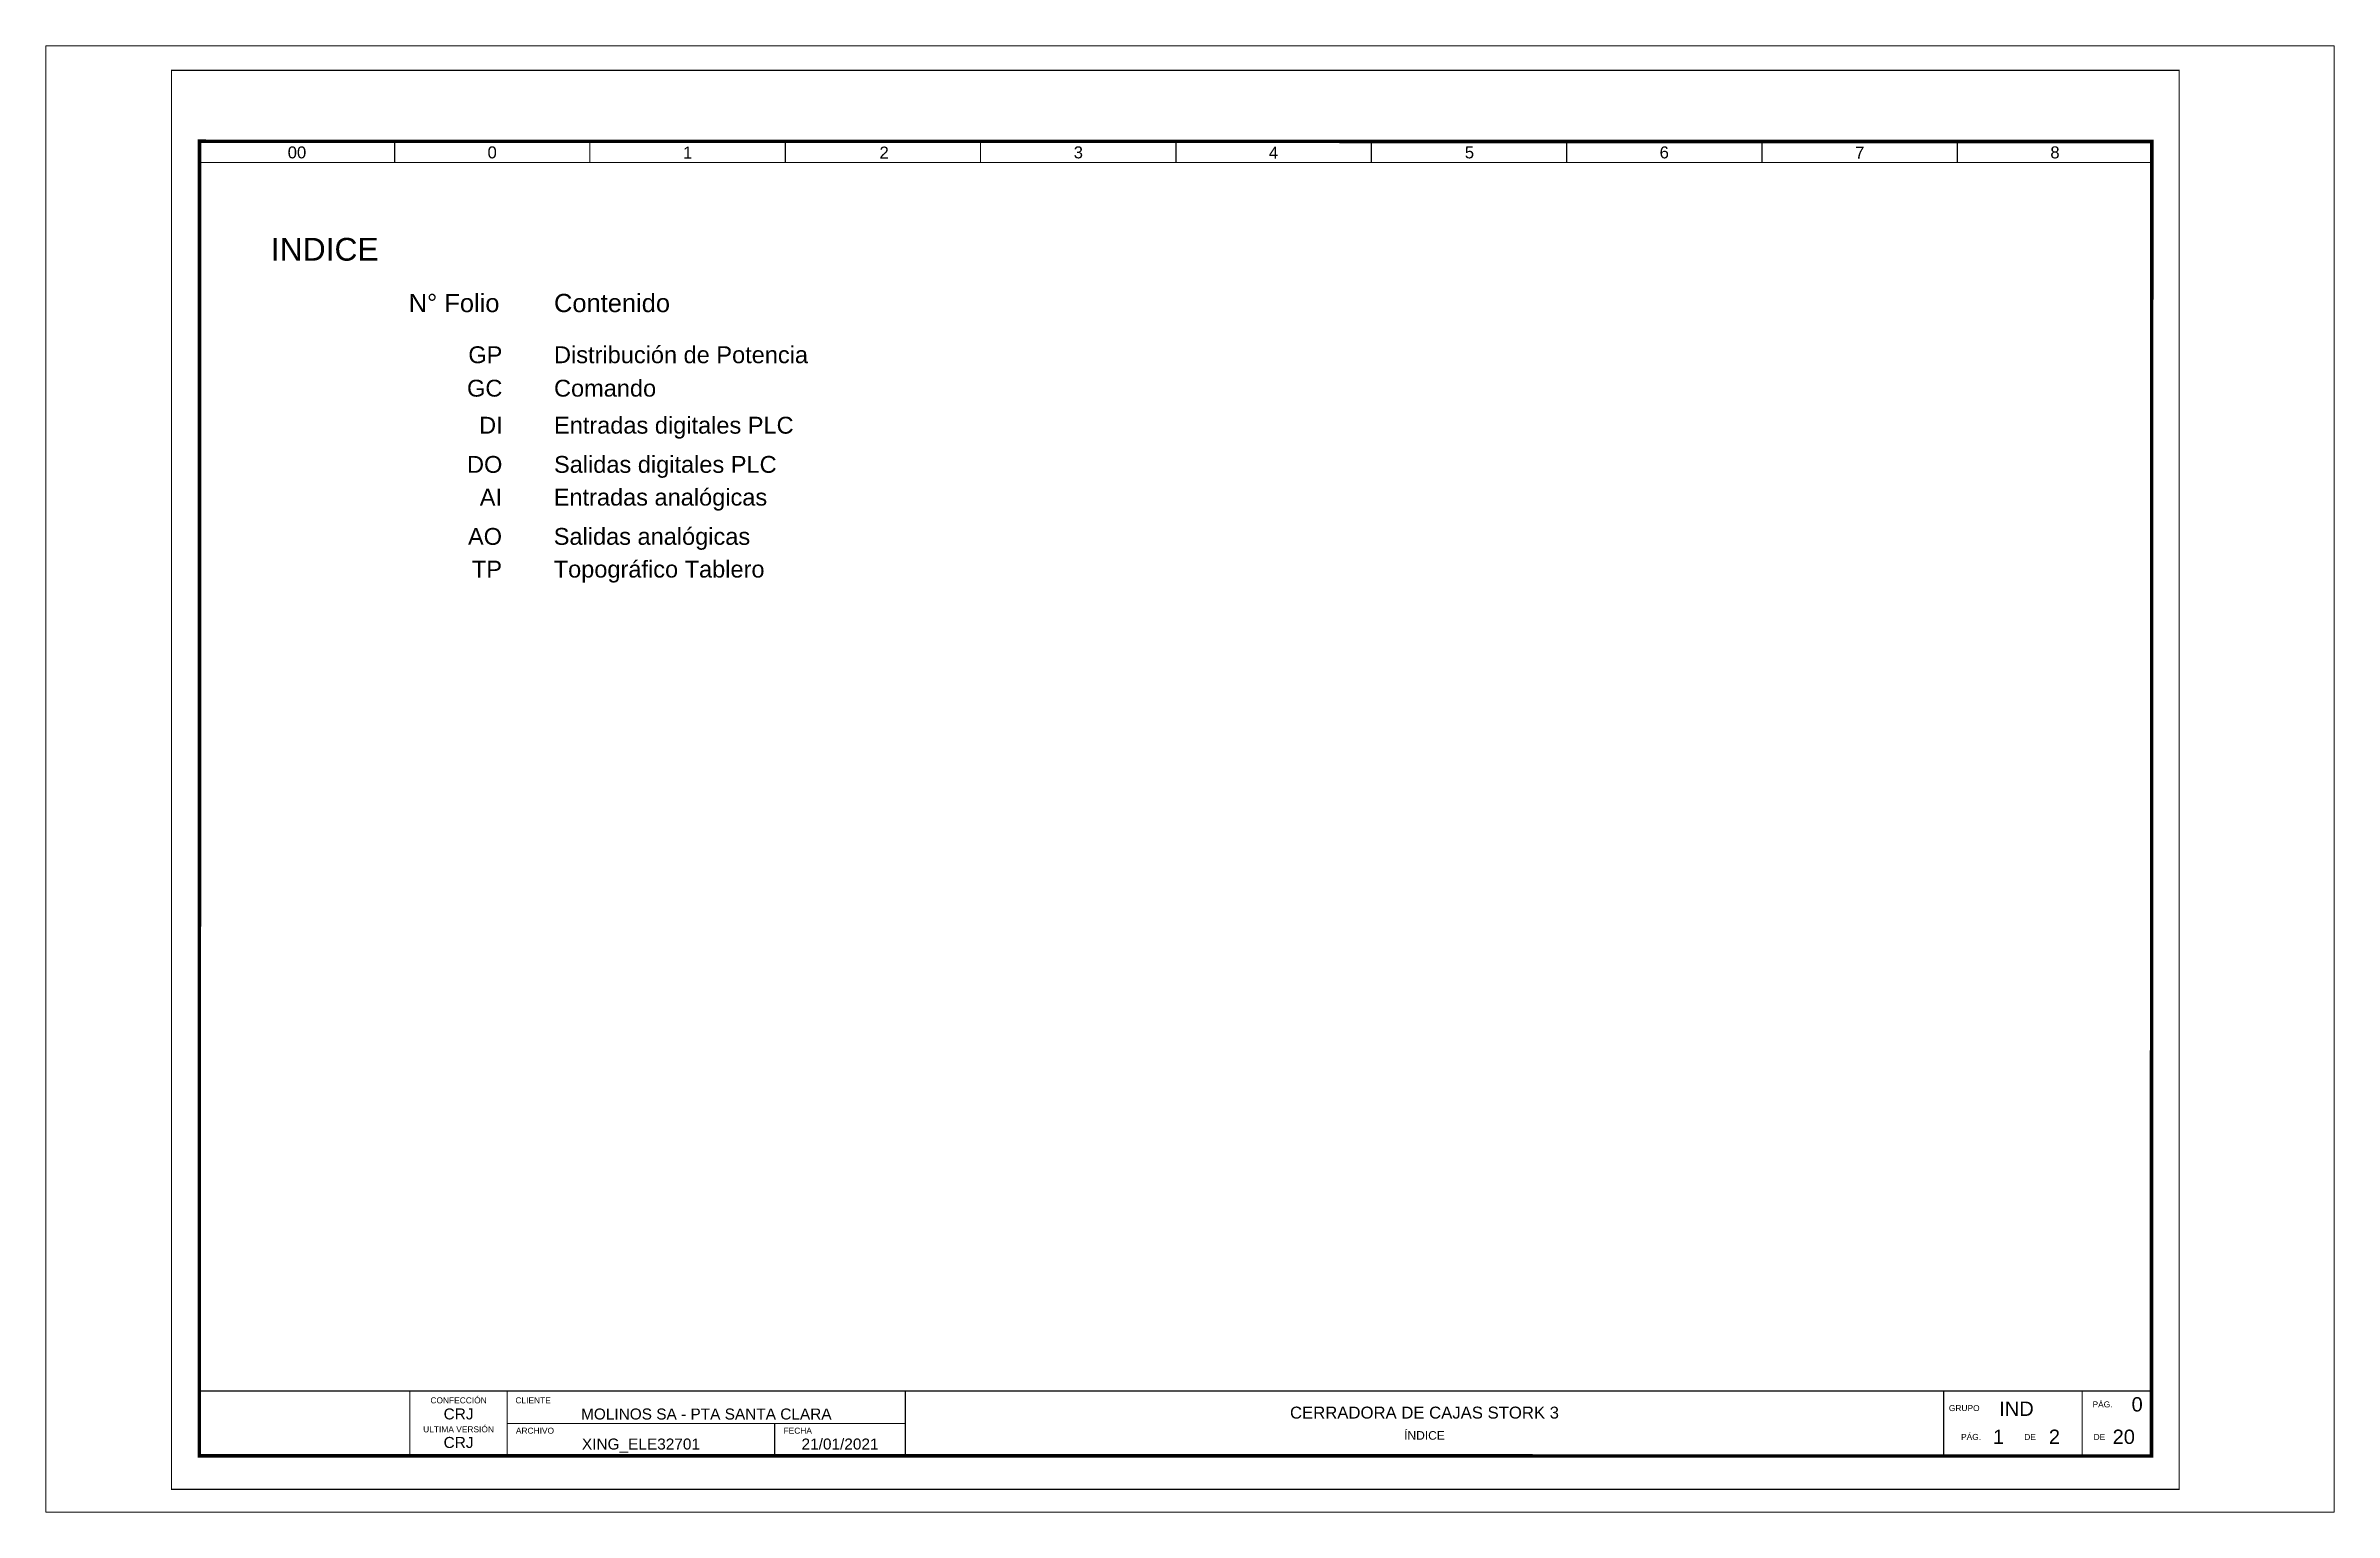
# Paper-space layout 'Layout1' of a CAD drawing. Header units: millimetres. Extents: x -26 to 453, y -5 to 302.
# The model-space entities are those that its viewports show. They can reach past a viewport. Long polylines and large blocks are cut down to what shows.
import ezdxf
from ezdxf.enums import TextEntityAlignment as Align

# ---------------------------------------------------------------- set-up
doc = ezdxf.new("R2010")
doc.units = ezdxf.units.MM
doc.layers.add('02 - TEXTO', color=7, linetype='Continuous', lineweight=25)
doc.layers.add('eProC - L2', color=41, linetype='Continuous', lineweight=20)
doc.styles.get("Standard").update_dxf_attribs({"font": 'arial.ttf'})
picture_1 = doc.add_image_def('image1.jpg', size_in_pixel=(564, 174))

# ---------------------------------------------------------------- blocks, each defined once
blk = doc.blocks.new('eproc_rotulo_005')
at = {"layer": 'eProC - L2', "color": 0, "lineweight": 5, "const_width": 0.233}
for points in [[(0.12, 297.12), (420.12, 297.12), (420.12, 0.12), (0.12, 0.12), (0.12, 297.12)], [(5.9, 20.72), (414.37, 20.7)], [(49.98, 7.12), (49.98, 20.72)], [(70.35, 7.12), (70.35, 20.72)], [(153.64, 7.04), (153.64, 20.64)], [(70.35, 13.92), (153.64, 13.92)], [(126.3, 7.12), (126.3, 13.92)]]:
    blk.add_lwpolyline(points, dxfattribs=at)
at = {"layer": 'eProC - L2', "color": 0}
blk.add_lwpolyline([(420.12, 0.12), (420.12, 297.12), (0.12, 297.12), (0.12, 0.12), (420.12, 0.12)], dxfattribs=at)
at = {"layer": 'eProC - L2', "color": 0, "lineweight": 40, "const_width": 0.75}
blk.add_lwpolyline([(5.92, 7.13), (414.37, 7.11), (414.4, 282.24), (5.95, 282.27)], close=True, dxfattribs=at)
at = {"layer": 'eProC - L2', "color": 0, "lineweight": 5, "const_width": 0.233}
for points in [[(46.8, 277.83), (5.9, 277.83), (5.9, 282.27), (46.8, 282.27)], [(87.64, 277.83), (46.75, 277.83), (46.75, 282.27), (87.64, 282.27)], [(128.54, 277.83), (87.64, 277.83), (87.64, 282.26), (128.54, 282.26)], [(169.38, 277.83), (128.49, 277.83), (128.49, 282.26), (169.38, 282.26)], [(210.28, 277.82), (169.38, 277.82), (169.38, 282.26), (210.28, 282.26)], [(251.12, 277.82), (210.23, 277.82), (210.23, 282.26), (251.12, 282.26)], [(292.02, 277.82), (251.12, 277.82), (251.12, 282.25), (292.02, 282.25)], [(332.86, 277.82), (291.97, 277.82), (291.97, 282.25), (332.86, 282.25)], [(373.76, 277.83), (332.86, 277.83), (332.86, 282.27), (373.76, 282.27)], [(414.6, 277.83), (373.71, 277.83), (373.71, 282.27), (414.6, 282.27)]]:
    blk.add_lwpolyline(points, close=True, dxfattribs=at)
at = {"layer": 'eProC - L2', "color": 0, "lineweight": 0, "const_width": 0.233}
for points in [[(370.87, 7.1), (370.87, 20.7)], [(399.87, 7.1), (399.87, 20.7)]]:
    blk.add_lwpolyline(points, dxfattribs=at)
at = {"layer": 'eProC - L2', "color": 0, "lineweight": 20, "char_height": 2.5, "attachment_point": 8}
for s, insert in [('{\\fArial|b0|i0|c0|p18;00}', (26.35, 278.66)), ('{\\fArial|b0|i0|c0|p18;0}', (67.19, 278.66)), ('{\\fArial|b0|i0|c0|p18;1}', (108.09, 278.66)), ('{\\fArial|b0|i0|c0|p18;2}', (149.2, 278.66)), ('{\\fArial|b0|i0|c0|p18;3}', (189.83, 278.66)), ('{\\fArial|b0|i0|c0|p18;4}', (230.67, 278.66)), ('{\\fArial|b0|i0|c0|p18;5}', (271.66, 278.66)), ('{\\fArial|b0|i0|c0|p18;6}', (312.41, 278.66)), ('{\\fArial|b0|i0|c0|p18;7}', (353.31, 278.66)), ('{\\fArial|b0|i0|c0|p18;8}', (394.16, 278.66))]:
    blk.add_mtext(s, dxfattribs=dict(at, insert=insert))
at = {"layer": 'eProC - L2', "color": 0, "char_height": 1.2552}
for s, insert, attachment_point in [('{\\fArial|b0|i0|c0|p18;CONFECCIÓN }', (60.16, 18.11), 8), ('{\\fArial|b0|i0|c0|p18;CLIENTE}', (72.05, 18.11), 7), ('{\\fArial|b0|i0|c0|p18;GRUPO}', (371.96, 16.49), 7), ('{\\fArial|b0|i0|c0|p18;PÁG.}', (402.01, 17.26), 7), ('{\\fArial|b0|i0|c0|p18;ULTIMA VERSIÓN}', (60.16, 12.05), 8), ('{\\fArial|b0|i0|c0|p18;ARCHIVO}', (72.15, 11.76), 7), ('{\\fArial|b0|i0|c0|p18;FECHA}', (128.15, 11.76), 7), ('{\\fArial|b0|i0|c0|p18;PÁG.}', (374.51, 10.46), 7), ('{\\fArial|b0|i0|c0|p18;DE}', (387.74, 10.46), 7), ('{\\fArial|b0|i0|c0|p18;DE}', (402.24, 10.46), 7)]:
    blk.add_mtext(s, dxfattribs=dict(at, insert=insert, attachment_point=attachment_point))
at = {"layer": 'eProC - L2', "color": 0}
for tag, p in [('PGRAL', (411.35, 17.92)), ('GR_01', (386.11, 17)), ('PG_01', (382.35, 11.13)), ('PT', (394.05, 11.13)), ('PAGT', (408.55, 11.13))]:
    blk.add_attdef(tag, text='', height=3, dxfattribs=at).set_placement(p, align=Align.MIDDLE_CENTER)
for tag, height, p in [('CONF', 2.31, (60.16, 14.76)), ('CLIENTE1', 2.31, (111.99, 14.74)), ('DESC', 2.5, (262.25, 14.94)), ('ULT', 2.31, (60.16, 8.79)), ('ARCH', 2.31, (98.32, 8.46)), ('DESC_2', 1.8, (262.25, 10.51))]:
    blk.add_attdef(tag, text='', height=height, dxfattribs=at).set_placement(p, align=Align.CENTER)
blk.add_attdef('FECHA1', text='', height=2.31, dxfattribs=at).set_placement((139.94, 7.8), align=Align.BOTTOM_CENTER)
at = {"layer": 'eProC - L2', "color": 0, "flags": 9}
blk.add_attdef('WD_TB', (0.12, 0.12), '', height=2.5, dxfattribs=at)
at = {"layer": 'eProC - L2', "color": 0}
image = blk.add_image(picture_1, insert=(5.9, 7.12), size_in_units=(44.08, 13.6), dxfattribs=at)
image.dxf.flags = 7

msp = doc.modelspace()

# ---------------------------------------------------------------- block references
ref = msp.add_blockref('eproc_rotulo_005', (0, 0))
ref.add_attrib('PAGT', '20', dxfattribs={"layer": 'eProC - L2', "height": 3}).set_placement((408.55, 11.13), align=Align.MIDDLE_CENTER)
ref.add_attrib('PGRAL', '0', dxfattribs={"layer": 'eProC - L2', "height": 3}).set_placement((411.35, 17.92), align=Align.MIDDLE_CENTER)
ref.add_attrib('PT', '2', dxfattribs={"layer": 'eProC - L2', "height": 3}).set_placement((394.05, 11.13), align=Align.MIDDLE_CENTER)
ref.add_attrib('GR_01', 'IND', dxfattribs={"layer": 'eProC - L2', "height": 3}).set_placement((386.11, 17), align=Align.MIDDLE_CENTER)
ref.add_attrib('PG_01', '1', dxfattribs={"layer": 'eProC - L2', "height": 3}).set_placement((382.35, 11.13), align=Align.MIDDLE_CENTER)
ref.add_attrib('FECHA', '21/01/2021', dxfattribs={"layer": 'eProC - L2', "height": 2.305}).set_placement((139.97, 8.46), align=Align.CENTER)
ref.add_attrib('CLIENTE', 'MOLINOS SA - PTA SANTA CLARA', dxfattribs={"layer": 'eProC - L2', "height": 2.3051}).set_placement((111.99, 14.74), align=Align.CENTER)
ref.add_attrib('CONF', 'CRJ', dxfattribs={"layer": 'eProC - L2', "height": 2.305}).set_placement((60.16, 14.76), align=Align.CENTER)
ref.add_attrib('ULT', 'CRJ', dxfattribs={"layer": 'eProC - L2', "height": 2.305}).set_placement((60.16, 8.79), align=Align.CENTER)
ref.add_attrib('DESC', 'CERRADORA DE CAJAS STORK 3', dxfattribs={"layer": 'eProC - L2', "height": 2.5}).set_placement((262.25, 14.94), align=Align.CENTER)
ref.add_attrib('DESC_2', 'ÍNDICE', dxfattribs={"layer": 'eProC - L2', "height": 1.8}).set_placement((262.25, 10.51), align=Align.CENTER)
ref.add_attrib('ARCH', 'XING_ELE32701', dxfattribs={"layer": 'eProC - L2', "height": 2.3051}).set_placement((98.32, 8.46), align=Align.CENTER)

# ---------------------------------------------------------------- texts
at = {"layer": '02 - TEXTO', "attachment_point": 1}
for s, insert, char_height, width in [('\\pxqr;INDICE', (21.09, 262.05), 4.764, 22.356), ('\\pxqr;N° Folio ', (46.36, 250.33), 3.8112, 22.356), ('\\pxql;Contenido', (80.13, 250.33), 3.8112, 84.4552), ('\\pxqr;GP', (52.05, 239.36), 3.528, 17.2713), ('Distribución de Potencia', (80.13, 239.36), 3.5279, 84.4552), ('\\pxqr;GC', (52.05, 232.36), 3.528, 17.2713), ('Comando', (80.13, 232.36), 3.528, 84.4552), ('\\pxqr;DI', (46.12, 224.61), 3.528, 23.2716), ('\\pxql;Entradas digitales PLC ', (80.13, 224.61), 3.5279, 84.4552), ('\\pxqr;DO', (52.05, 216.41), 3.528, 17.2713), ('\\pxql;Salidas digitales PLC', (80.13, 216.41), 3.5279, 84.4552), ('\\pxqr;AI', (51.98, 209.55), 3.528, 17.2713), ('Entradas analógicas', (80.07, 209.55), 3.5279, 84.4552), ('\\pxqr;AO', (51.98, 201.34), 3.528, 17.2713), ('Salidas analógicas', (80.07, 201.34), 3.5279, 84.4552), ('\\pxqr;TP', (51.98, 194.49), 3.528, 17.2713), ('\\pxql;Topográfico Tablero', (80.07, 194.49), 3.5279, 84.4552)]:
    msp.add_mtext(s, dxfattribs=dict(at, insert=insert, char_height=char_height, width=width))

psp = doc.layouts.get("Layout1")

# ---------------------------------------------------------------- viewports
at = {"layer": '0'}
psp.add_viewport(center=(213.13, 148.76), size=(478.79, 306.9305), view_center_point=(213.19, 148.8), view_height=306.9305, dxfattribs=at)

doc.saveas('drawing.dxf')
